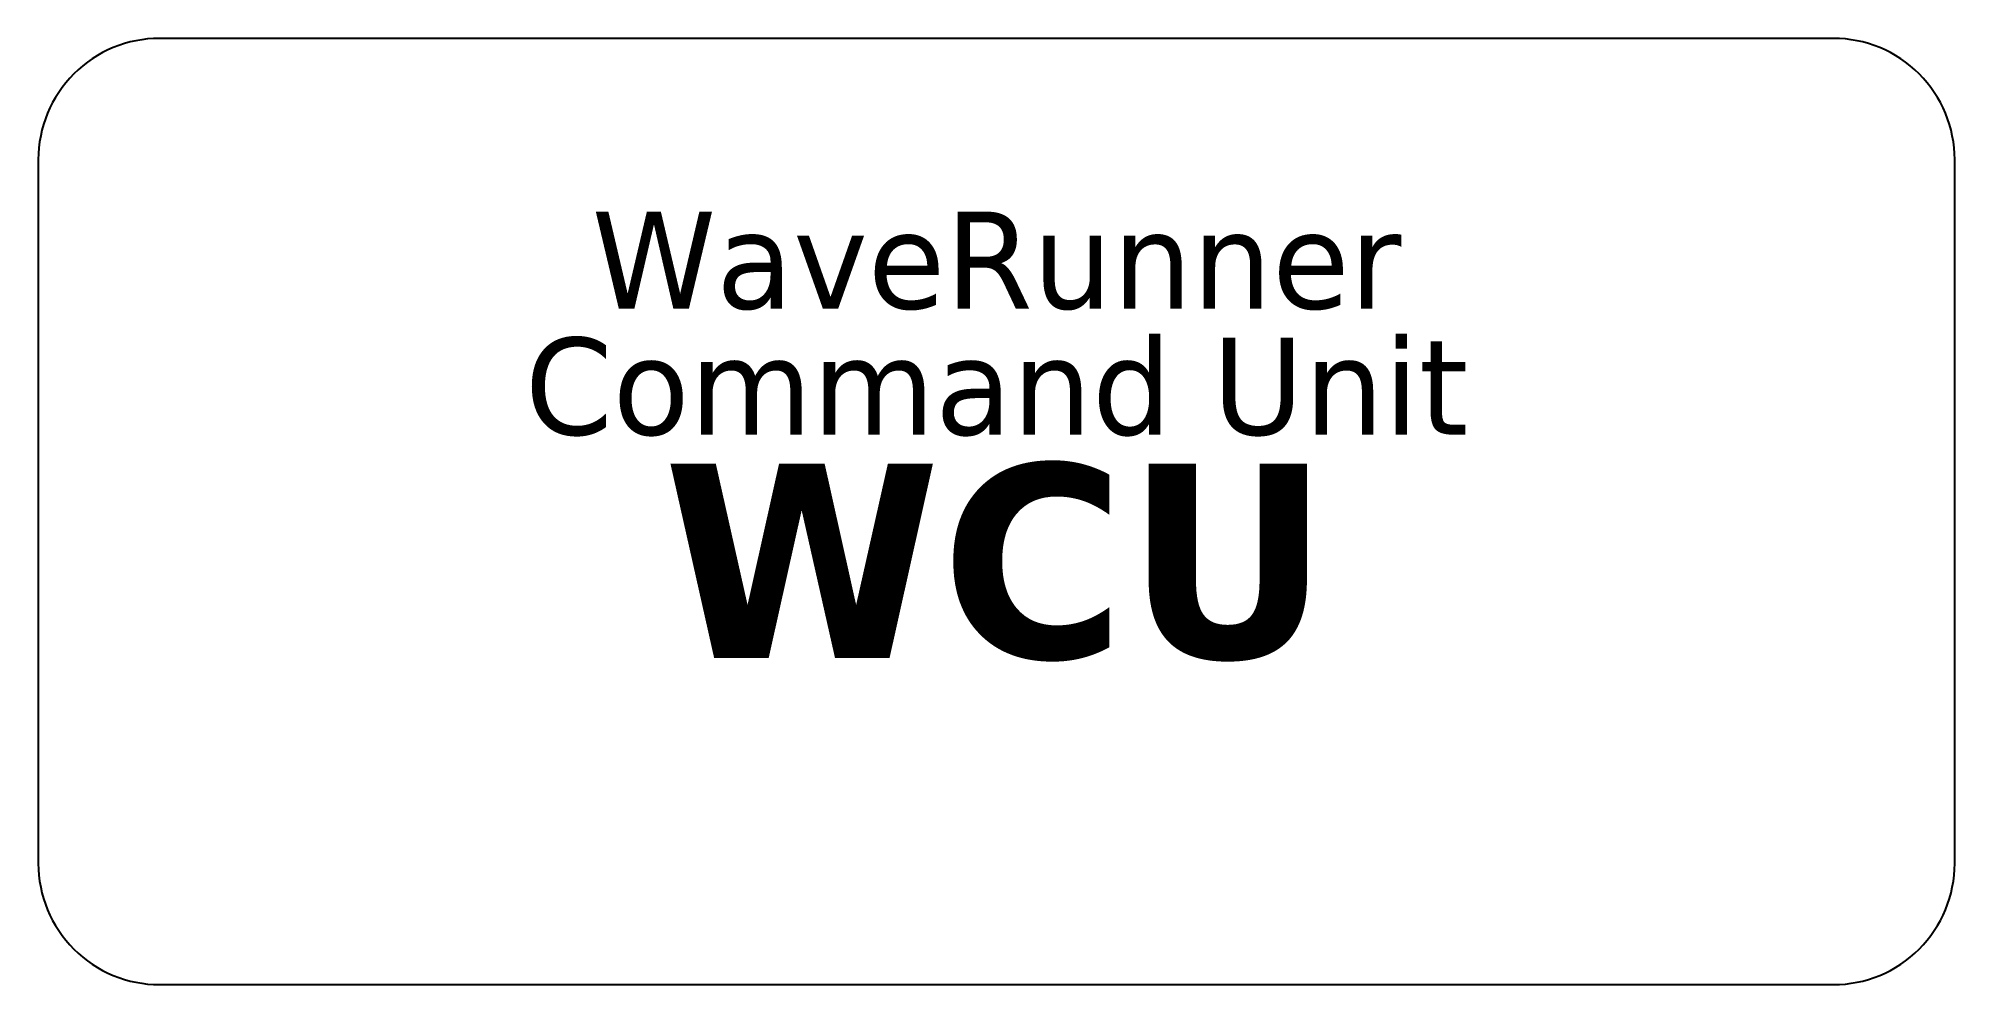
# Model space of a CAD drawing. Header units: millimetres. Extents: x -39.5 to 39.5, y -19.5 to 19.5.
import ezdxf

# ---------------------------------------------------------------- set-up
doc = ezdxf.new("R2010")
doc.units = ezdxf.units.MM
doc.styles.add('Sketch Text (ANSI) - 3DA', font='tahoma.ttf')

msp = doc.modelspace()

# ---------------------------------------------------------------- linework, layer by layer
msp.add_lwpolyline([(-39.5, -14.5, 0.414214), (-34.5, -19.5), (34.5, -19.5, 0.414214), (39.5, -14.5), (39.5, 14.5, 0.414214), (34.5, 19.5), (-34.5, 19.5, 0.414214), (-39.5, 14.5)], format="xyb", close=True)

# ---------------------------------------------------------------- texts
at = {"color": 7, "insert": (0, 12.362), "char_height": 3.05, "width": 57.64431, "attachment_point": 2, "line_spacing_factor": 0.779491, "style": 'Sketch Text (ANSI) - 3DA'}
msp.add_mtext('{\\H1.31148x;\\W1.1;WaveRunner Command Unit\\H1.37422x; \\H0.55486x;\\P\\fTahoma|b1|i0|c0|p34;\\H2.62295x;WCU\\fTahoma|b0|i0|c0|p34;\\H1.18067x; \\H0.32291x;\\P\\H2.11368x; }', dxfattribs=at)

doc.saveas('drawing.dxf')
